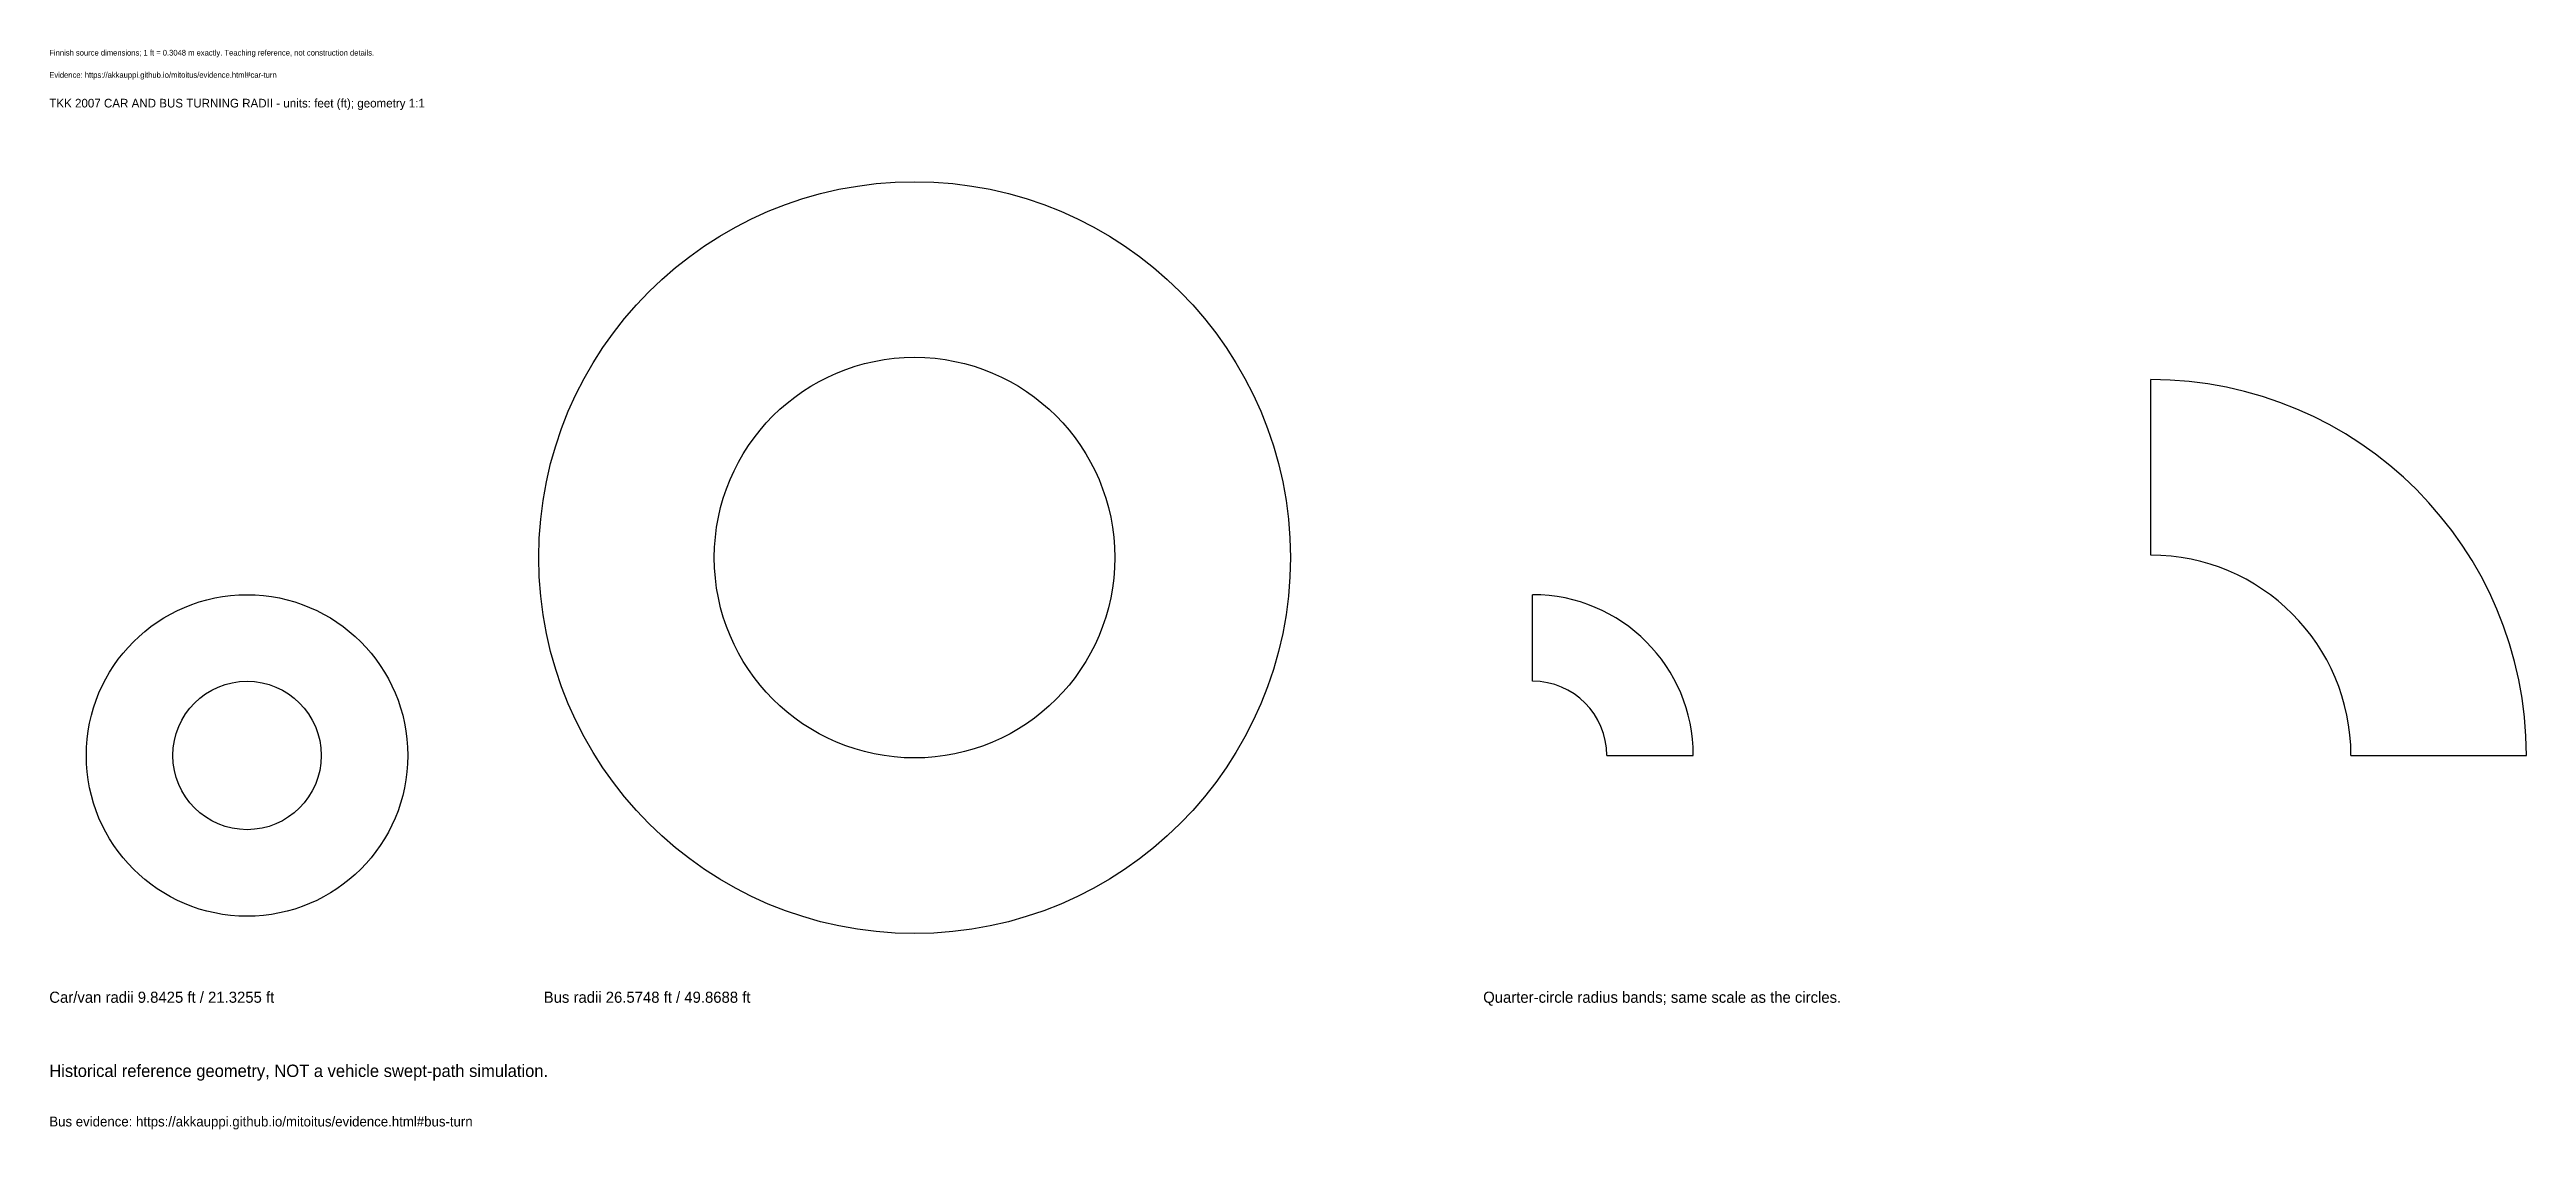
# Model space of a CAD drawing. Header units: feet. Extents: x 0 to 329, y -17 to 126.
import ezdxf

# ---------------------------------------------------------------- set-up
doc = ezdxf.new("R2010")
doc.units = ezdxf.units.FT
doc.header["$MEASUREMENT"] = 0
doc.layers.add('ANNOTATION', color=7, linetype='Continuous')
doc.layers.add('REFERENCE', color=7, linetype='Continuous')

msp = doc.modelspace()

# ---------------------------------------------------------------- linework, layer by layer
at = {"layer": 'REFERENCE'}
for p, q in [((278.8714, 59.3832), (278.8714, 82.6772)), ((196.8504, 42.6509), (196.8504, 54.1339)), ((206.6929, 32.8084), (218.1759, 32.8084)), ((305.4462, 32.8084), (328.7402, 32.8084))]:
    msp.add_line(p, q, dxfattribs=at)
for centre, radius in [((114.8294, 59.0551), 49.8688), ((114.8294, 59.0551), 26.5748), ((26.2467, 32.8084), 21.3255), ((26.2467, 32.8084), 9.8425)]:
    msp.add_circle(centre, radius, dxfattribs=at)
for centre, radius in [((278.8714, 32.8084), 49.8688), ((278.8714, 32.8084), 26.5748), ((196.8504, 32.8084), 21.3255), ((196.8504, 32.8084), 9.8425)]:
    msp.add_arc(centre, radius, 0, 90, dxfattribs=at)

# ---------------------------------------------------------------- texts
at = {"layer": 'ANNOTATION'}
for s, height, p in [('Finnish source dimensions; 1 ft = 0.3048 m exactly. Teaching reference, not construction details.', 0.7546, (0, 125.6562)), ('Evidence: https://akkauppi.github.io/mitoitus/evidence.html#car-turn', 0.7546, (0, 122.7034)), ('TKK 2007 CAR AND BUS TURNING RADII - units: feet (ft); geometry 1:1', 1.1483, (0, 118.7664)), ('Car/van radii 9.8425 ft / 21.3255 ft', 1.4764, (0, 0)), ('Bus radii 26.5748 ft / 49.8688 ft', 1.4764, (65.6168, 0)), ('Quarter-circle radius bands; same scale as the circles.', 1.4764, (190.2887, 0)), ('Historical reference geometry, NOT a vehicle swept-path simulation.', 1.6404, (0, -9.8425)), ('Bus evidence: https://akkauppi.github.io/mitoitus/evidence.html#bus-turn', 1.3123, (0, -16.4042))]:
    msp.add_text(s, height=height, dxfattribs=at).set_placement(p)

doc.saveas('drawing.dxf')
